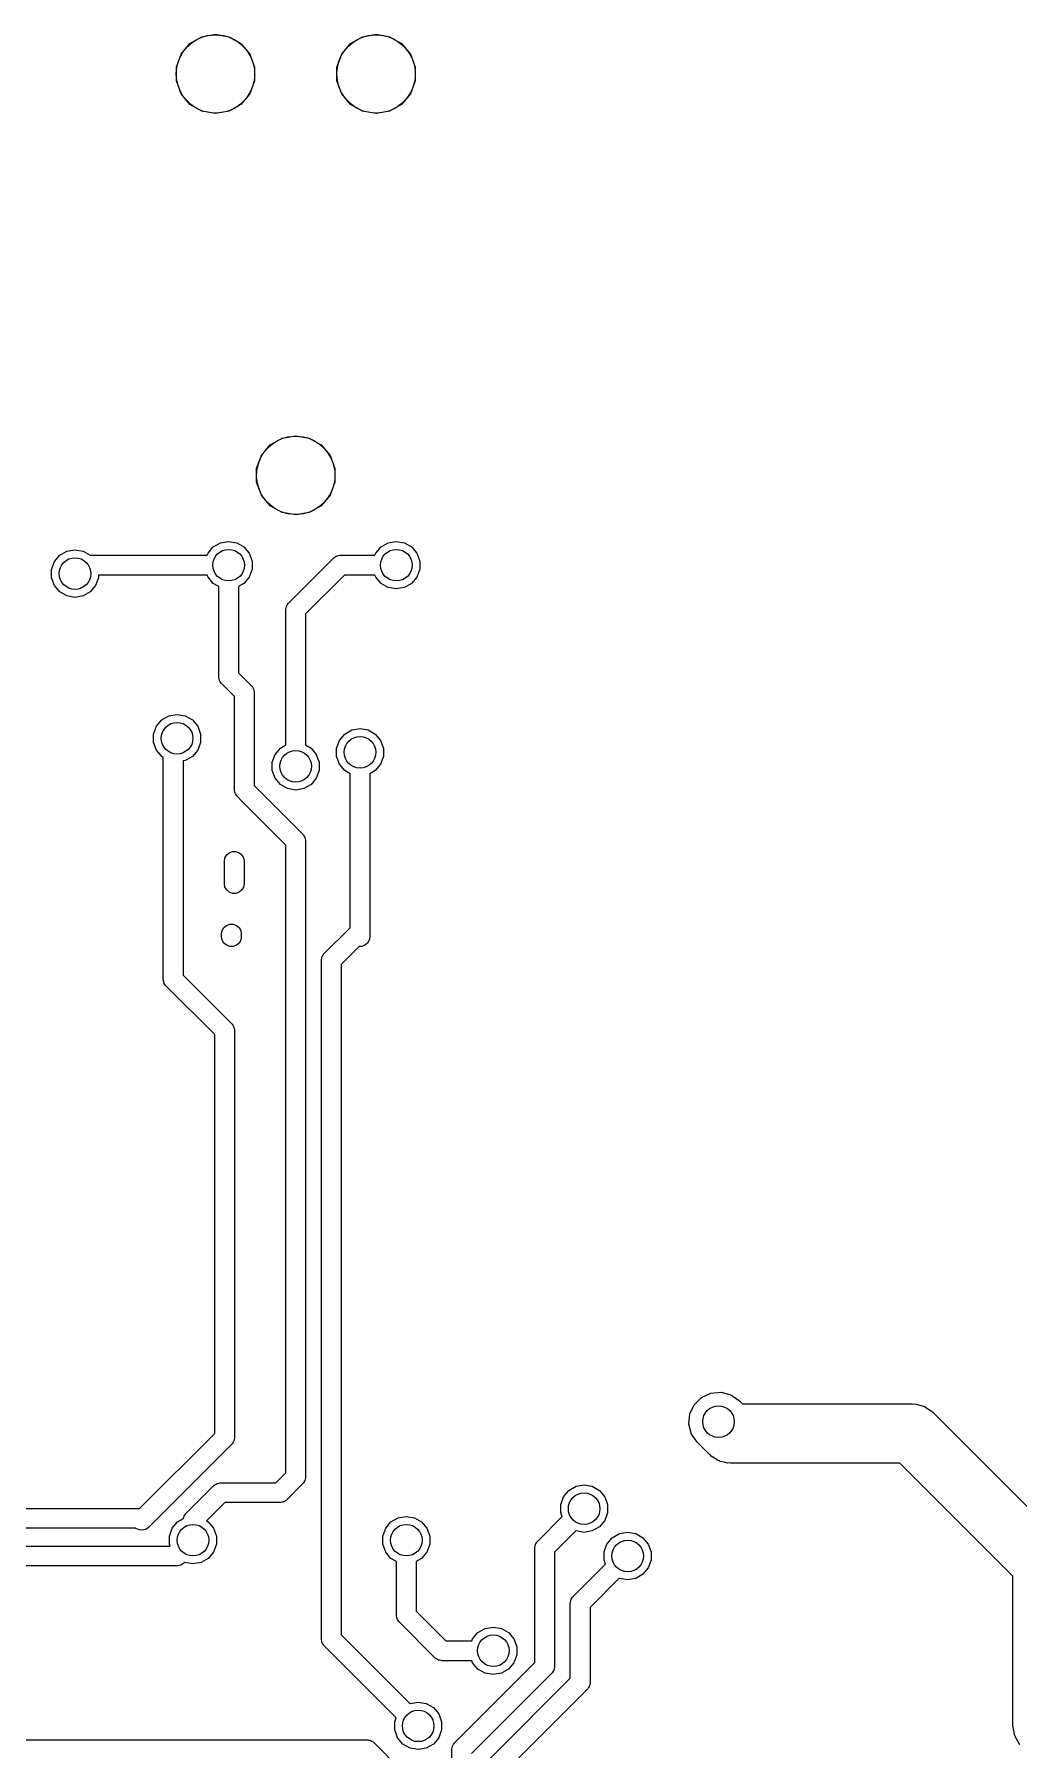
# Model space of a CAD drawing. Extents: x 132.7 to 187.3, y -127.3 to -72.7.
# Drawn here: x 156.64 to 169.1, y -98.8 to -77.09 of the extents above; entities that cross this region are included whole.
import ezdxf

# ---------------------------------------------------------------- set-up
doc = ezdxf.new("R2010")
doc.units = 0
doc.header["$MEASUREMENT"] = 0
doc.layers.add('BLACK', color=7, linetype='CONTINUOUS')

msp = doc.modelspace()

# ---------------------------------------------------------------- linework, layer by layer
at = {"layer": 'Black'}
for p, q in [((158.5, -77.3419), (158.612, -77.2084)), ((158.612, -77.2084), (158.763, -77.1212)), ((158.763, -77.1212), (158.935, -77.091)), ((158.935, -77.091), (159.106, -77.1212)), ((159.106, -77.1212), (159.257, -77.2084)), ((159.257, -77.2084), (159.369, -77.3419)), ((160.532, -77.3419), (160.644, -77.2084)), ((160.644, -77.2084), (160.795, -77.1212)), ((160.795, -77.1212), (160.967, -77.091)), ((160.967, -77.091), (161.138, -77.1212)), ((161.138, -77.1212), (161.289, -77.2084)), ((161.289, -77.2084), (161.401, -77.3419)), ((158.44, -77.5057), (158.5, -77.3419)), ((158.44, -77.68), (158.44, -77.5057)), ((159.369, -77.3419), (159.429, -77.5057)), ((159.429, -77.5057), (159.429, -77.68)), ((160.472, -77.5057), (160.532, -77.3419)), ((160.472, -77.68), (160.472, -77.5057)), ((161.401, -77.3419), (161.461, -77.5057)), ((161.461, -77.5057), (161.461, -77.68)), ((158.5, -77.8438), (158.44, -77.68)), ((159.429, -77.68), (159.369, -77.8438)), ((160.532, -77.8438), (160.472, -77.68)), ((161.461, -77.68), (161.401, -77.8438)), ((158.612, -77.9774), (158.5, -77.8438)), ((159.369, -77.8438), (159.257, -77.9774)), ((160.644, -77.9774), (160.532, -77.8438)), ((161.401, -77.8438), (161.289, -77.9774)), ((158.763, -78.0645), (158.612, -77.9774)), ((158.935, -78.0948), (158.763, -78.0645)), ((159.106, -78.0645), (158.935, -78.0948)), ((159.257, -77.9774), (159.106, -78.0645)), ((160.795, -78.0645), (160.644, -77.9774)), ((160.967, -78.0948), (160.795, -78.0645)), ((161.138, -78.0645), (160.967, -78.0948)), ((161.289, -77.9774), (161.138, -78.0645)), ((159.628, -82.2884), (159.779, -82.2012)), ((159.779, -82.2012), (159.951, -82.171)), ((159.951, -82.171), (160.122, -82.2012)), ((160.122, -82.2012), (160.273, -82.2884)), ((159.456, -82.5857), (159.516, -82.4219)), ((159.516, -82.4219), (159.628, -82.2884)), ((160.273, -82.2884), (160.385, -82.4219)), ((160.385, -82.4219), (160.445, -82.5857)), ((159.456, -82.76), (159.456, -82.5857)), ((160.445, -82.5857), (160.445, -82.76)), ((159.516, -82.9238), (159.456, -82.76)), ((159.628, -83.0574), (159.516, -82.9238)), ((160.385, -82.9238), (160.273, -83.0574)), ((160.445, -82.76), (160.385, -82.9238)), ((159.779, -83.1445), (159.628, -83.0574)), ((159.951, -83.1748), (159.779, -83.1445)), ((160.122, -83.1445), (159.951, -83.1748)), ((160.273, -83.0574), (160.122, -83.1445)), ((158.841, -83.6593), (158.908, -83.5791)), ((158.908, -83.5791), (158.999, -83.5268)), ((158.999, -83.5268), (159.102, -83.5087)), ((159.102, -83.5087), (159.205, -83.5268)), ((159.205, -83.5268), (159.296, -83.5791)), ((159.296, -83.5791), (159.363, -83.6593)), ((160.963, -83.6593), (161.03, -83.5791)), ((161.03, -83.5791), (161.12, -83.5268)), ((161.12, -83.5268), (161.223, -83.5087)), ((161.223, -83.5087), (161.326, -83.5268)), ((161.326, -83.5268), (161.417, -83.5791)), ((161.417, -83.5791), (161.484, -83.6593)), ((156.861, -83.8636), (156.897, -83.7653)), ((156.897, -83.7653), (156.964, -83.6852)), ((156.964, -83.6852), (157.054, -83.6329)), ((157.054, -83.6329), (157.157, -83.6148)), ((157.157, -83.6148), (157.26, -83.6329)), ((157.26, -83.6329), (157.35, -83.6848)), ((157.35, -83.6848), (158.832, -83.6848)), ((158.832, -83.6848), (158.841, -83.6593)), ((159.363, -83.6593), (159.399, -83.7575)), ((159.399, -83.7575), (159.399, -83.8621)), ((159.862, -84.2871), (160.428, -83.7214)), ((160.428, -83.7214), (160.432, -83.7183)), ((160.432, -83.7183), (160.436, -83.7141)), ((160.436, -83.7141), (160.45, -83.7059)), ((160.45, -83.7059), (160.463, -83.6965)), ((160.463, -83.6965), (160.469, -83.6951)), ((160.469, -83.6951), (160.473, -83.6924)), ((160.473, -83.6924), (160.49, -83.6895)), ((160.49, -83.6895), (160.505, -83.6853)), ((160.505, -83.6853), (160.511, -83.6858)), ((160.511, -83.6858), (160.516, -83.6848)), ((160.516, -83.6848), (160.953, -83.6848)), ((160.953, -83.6848), (160.963, -83.6593)), ((161.484, -83.6593), (161.52, -83.7575)), ((161.52, -83.7575), (161.52, -83.8621)), ((156.861, -83.9682), (156.861, -83.8636)), ((156.897, -84.0665), (156.861, -83.9682)), ((157.454, -83.9682), (157.418, -84.0665)), ((158.832, -83.9348), (157.454, -83.9348)), ((157.454, -83.9348), (157.454, -83.9682)), ((158.841, -83.9604), (158.832, -83.9348)), ((158.908, -84.0405), (158.841, -83.9604)), ((159.363, -83.9604), (159.296, -84.0405)), ((159.399, -83.8621), (159.363, -83.9604)), ((160.568, -83.9348), (160.076, -84.4273)), ((160.953, -83.9348), (160.568, -83.9348)), ((160.963, -83.9604), (160.953, -83.9348)), ((161.03, -84.0405), (160.963, -83.9604)), ((161.484, -83.9604), (161.417, -84.0405)), ((161.52, -83.8621), (161.484, -83.9604)), ((156.964, -84.1466), (156.897, -84.0665)), ((157.054, -84.1989), (156.964, -84.1466)), ((157.157, -84.217), (157.054, -84.1989)), ((157.26, -84.1989), (157.157, -84.217)), ((157.351, -84.1466), (157.26, -84.1989)), ((157.418, -84.0665), (157.351, -84.1466)), ((158.977, -84.0801), (158.908, -84.0405)), ((158.977, -85.224), (158.977, -84.0801)), ((159.296, -84.0405), (159.227, -84.0801)), ((159.227, -84.0801), (159.227, -85.1723)), ((161.12, -84.0928), (161.03, -84.0405)), ((161.223, -84.111), (161.12, -84.0928)), ((161.326, -84.0928), (161.223, -84.111)), ((161.417, -84.0405), (161.326, -84.0928)), ((159.826, -84.3646), (159.83, -84.3489)), ((159.826, -84.3701), (159.826, -84.3646)), ((159.826, -84.3755), (159.826, -84.3701)), ((159.826, -86.0851), (159.826, -84.3755)), ((159.83, -84.3489), (159.833, -84.3328)), ((159.833, -84.3328), (159.836, -84.328)), ((159.836, -84.328), (159.837, -84.3227)), ((159.837, -84.3227), (159.847, -84.3093)), ((159.847, -84.3093), (159.855, -84.2952)), ((159.855, -84.2952), (159.859, -84.2916)), ((159.859, -84.2916), (159.862, -84.2871)), ((160.076, -84.4273), (160.076, -86.0851)), ((158.978, -85.2295), (158.977, -85.224)), ((158.977, -85.2349), (158.978, -85.2295)), ((158.982, -85.2507), (158.977, -85.2349)), ((158.985, -85.2668), (158.982, -85.2507)), ((158.987, -85.2716), (158.985, -85.2668)), ((158.989, -85.2769), (158.987, -85.2716)), ((158.998, -85.2903), (158.989, -85.2769)), ((159.006, -85.3044), (158.998, -85.2903)), ((159.01, -85.3079), (159.006, -85.3044)), ((159.014, -85.3124), (159.01, -85.3079)), ((159.175, -85.4738), (159.014, -85.3124)), ((159.227, -85.1723), (159.388, -85.3337)), ((159.175, -86.65), (159.175, -85.4738)), ((159.388, -85.3337), (159.392, -85.3382)), ((159.392, -85.3382), (159.396, -85.3417)), ((159.396, -85.3417), (159.404, -85.3559)), ((159.404, -85.3559), (159.413, -85.3692)), ((159.413, -85.3692), (159.415, -85.3745)), ((159.415, -85.3745), (159.417, -85.3793)), ((159.417, -85.3793), (159.42, -85.3954)), ((159.42, -85.3954), (159.425, -85.4112)), ((159.425, -85.4112), (159.424, -85.4166)), ((159.424, -85.4166), (159.425, -85.4221)), ((159.425, -85.4221), (159.425, -86.5982)), ((158.256, -85.7693), (158.347, -85.717)), ((158.347, -85.717), (158.45, -85.6989)), ((158.45, -85.6989), (158.553, -85.717)), ((158.553, -85.717), (158.644, -85.7693)), ((158.153, -85.9477), (158.189, -85.8494)), ((158.153, -86.0523), (158.153, -85.9477)), ((158.189, -85.8494), (158.256, -85.7693)), ((158.644, -85.7693), (158.711, -85.8494)), ((158.711, -85.8494), (158.747, -85.9477)), ((158.747, -85.9477), (158.747, -86.0523)), ((160.503, -86.0281), (160.57, -85.948)), ((160.57, -85.948), (160.661, -85.8957)), ((160.661, -85.8957), (160.764, -85.8775)), ((160.764, -85.8775), (160.867, -85.8957)), ((160.867, -85.8957), (160.957, -85.948)), ((160.957, -85.948), (161.024, -86.0281)), ((158.189, -86.1506), (158.153, -86.0523)), ((158.256, -86.2307), (158.189, -86.1506)), ((158.711, -86.1506), (158.644, -86.2307)), ((158.747, -86.0523), (158.711, -86.1506)), ((159.69, -86.2048), (159.757, -86.1247)), ((159.757, -86.1247), (159.826, -86.0851)), ((160.076, -86.0851), (160.144, -86.1247)), ((160.144, -86.1247), (160.211, -86.2048)), ((160.467, -86.1264), (160.503, -86.0281)), ((160.467, -86.2309), (160.467, -86.1264)), ((161.024, -86.0281), (161.06, -86.1264)), ((161.06, -86.1264), (161.06, -86.2309)), ((158.275, -86.2414), (158.256, -86.2307)), ((158.275, -89.05), (158.275, -86.2414)), ((158.553, -86.283), (158.525, -86.2879)), ((158.525, -86.2879), (158.525, -88.9982)), ((158.644, -86.2307), (158.553, -86.283)), ((159.654, -86.3031), (159.69, -86.2048)), ((159.654, -86.4077), (159.654, -86.3031)), ((159.69, -86.506), (159.654, -86.4077)), ((160.211, -86.2048), (160.247, -86.3031)), ((160.247, -86.4077), (160.211, -86.506)), ((160.247, -86.3031), (160.247, -86.4077)), ((160.503, -86.3292), (160.467, -86.2309)), ((160.57, -86.4093), (160.503, -86.3292)), ((161.024, -86.3292), (160.957, -86.4093)), ((161.06, -86.2309), (161.024, -86.3292)), ((159.425, -86.5982), (159.438, -86.6116)), ((159.438, -86.6116), (159.438, -86.6116)), ((159.438, -86.6116), (159.588, -86.7616)), ((159.757, -86.5861), (159.69, -86.506)), ((159.848, -86.6384), (159.757, -86.5861)), ((160.144, -86.5861), (160.054, -86.6384)), ((160.211, -86.506), (160.144, -86.5861)), ((160.639, -86.4489), (160.57, -86.4093)), ((160.639, -88.0171), (160.639, -86.4489)), ((160.957, -86.4093), (160.889, -86.4489)), ((160.889, -86.4489), (160.889, -88.0171)), ((159.176, -86.6554), (159.175, -86.65)), ((159.175, -86.6609), (159.176, -86.6554)), ((159.18, -86.6767), (159.175, -86.6609)), ((159.183, -86.6928), (159.18, -86.6767)), ((159.185, -86.6975), (159.183, -86.6928)), ((159.187, -86.7028), (159.185, -86.6975)), ((159.196, -86.7162), (159.187, -86.7028)), ((159.204, -86.7303), (159.196, -86.7162)), ((159.208, -86.7339), (159.204, -86.7303)), ((159.212, -86.7384), (159.208, -86.7339)), ((159.262, -86.7884), (159.212, -86.7384)), ((159.412, -86.9384), (159.262, -86.7884)), ((159.262, -86.7884), (159.262, -86.7884)), ((159.588, -86.7616), (160.038, -87.2116)), ((159.951, -86.6566), (159.848, -86.6384)), ((160.054, -86.6384), (159.951, -86.6566)), ((159.825, -87.3518), (159.412, -86.9384)), ((160.038, -87.2116), (160.042, -87.2161)), ((160.042, -87.2161), (160.046, -87.2197)), ((160.046, -87.2197), (160.054, -87.2338)), ((160.054, -87.2338), (160.063, -87.2472)), ((160.063, -87.2472), (160.065, -87.2525)), ((160.065, -87.2525), (160.067, -87.2572)), ((160.067, -87.2572), (160.07, -87.2733)), ((160.07, -87.2733), (160.075, -87.2891)), ((159.055, -87.5147), (159.077, -87.4772)), ((159.077, -87.4772), (159.11, -87.4492)), ((159.11, -87.4492), (159.151, -87.4344)), ((159.151, -87.4344), (159.194, -87.4344)), ((159.194, -87.4344), (159.235, -87.4492)), ((159.235, -87.4492), (159.268, -87.4772)), ((159.268, -87.4772), (159.29, -87.5147)), ((159.825, -90.15), (159.825, -87.3518)), ((160.075, -87.2891), (160.074, -87.2946)), ((160.074, -87.2946), (160.075, -87.3)), ((160.075, -87.3), (160.075, -90.15)), ((159.048, -87.5575), (159.055, -87.5147)), ((159.048, -87.8403), (159.048, -87.5575)), ((159.29, -87.5147), (159.298, -87.5575)), ((159.298, -87.5575), (159.298, -87.8403)), ((159.055, -87.8831), (159.048, -87.8403)), ((159.077, -87.9207), (159.055, -87.8831)), ((159.11, -87.9486), (159.077, -87.9207)), ((159.268, -87.9207), (159.235, -87.9486)), ((159.29, -87.8831), (159.268, -87.9207)), ((159.298, -87.8403), (159.29, -87.8831)), ((159.151, -87.9634), (159.11, -87.9486)), ((159.194, -87.9634), (159.151, -87.9634)), ((159.235, -87.9486), (159.194, -87.9634)), ((160.639, -88.3982), (160.639, -88.0171)), ((160.889, -88.0171), (160.889, -88.45)), ((159.075, -88.3685), (159.116, -88.3536)), ((159.116, -88.3536), (159.159, -88.3536)), ((159.159, -88.3536), (159.2, -88.3685)), ((159.012, -88.4767), (159.02, -88.434)), ((159.012, -88.5121), (159.012, -88.4767)), ((159.02, -88.5548), (159.012, -88.5121)), ((159.02, -88.434), (159.042, -88.3964)), ((159.042, -88.5924), (159.02, -88.5548)), ((159.042, -88.3964), (159.075, -88.3685)), ((159.2, -88.3685), (159.233, -88.3964)), ((159.233, -88.3964), (159.255, -88.434)), ((159.255, -88.5548), (159.233, -88.5924)), ((159.255, -88.434), (159.262, -88.4767)), ((159.262, -88.5121), (159.255, -88.5548)), ((159.262, -88.4767), (159.262, -88.5121)), ((160.312, -88.7253), (160.639, -88.3982)), ((160.881, -88.5548), (160.859, -88.5924)), ((160.889, -88.5121), (160.881, -88.5548)), ((160.889, -88.45), (160.889, -88.5121)), ((159.075, -88.6203), (159.042, -88.5924)), ((159.116, -88.6352), (159.075, -88.6203)), ((159.159, -88.6352), (159.116, -88.6352)), ((159.2, -88.6203), (159.159, -88.6352)), ((159.233, -88.5924), (159.2, -88.6203)), ((160.275, -88.8028), (160.28, -88.787)), ((160.28, -88.787), (160.283, -88.7709)), ((160.283, -88.7709), (160.285, -88.7662)), ((160.285, -88.7662), (160.287, -88.7609)), ((160.287, -88.7609), (160.296, -88.7475)), ((160.296, -88.7475), (160.304, -88.7333)), ((160.304, -88.7333), (160.308, -88.7298)), ((160.308, -88.7298), (160.312, -88.7253)), ((160.755, -88.6352), (160.525, -88.8655)), ((160.785, -88.6352), (160.755, -88.6352)), ((160.826, -88.6203), (160.785, -88.6352)), ((160.859, -88.5924), (160.826, -88.6203)), ((158.525, -88.9982), (159.138, -89.6116)), ((160.276, -88.8083), (160.275, -88.8028)), ((160.275, -88.8137), (160.276, -88.8083)), ((160.275, -94.85), (160.275, -88.8137)), ((160.525, -88.8655), (160.525, -94.85)), ((158.276, -89.0554), (158.275, -89.05)), ((158.275, -89.0609), (158.276, -89.0554)), ((158.28, -89.0767), (158.275, -89.0609)), ((158.283, -89.0928), (158.28, -89.0767)), ((158.285, -89.0975), (158.283, -89.0928)), ((158.287, -89.1028), (158.285, -89.0975)), ((158.296, -89.1162), (158.287, -89.1028)), ((158.304, -89.1303), (158.296, -89.1162)), ((158.308, -89.1339), (158.304, -89.1303)), ((158.312, -89.1384), (158.308, -89.1339)), ((158.925, -89.7518), (158.312, -89.1384)), ((159.138, -89.6116), (159.142, -89.6161)), ((159.142, -89.6161), (159.146, -89.6197)), ((159.146, -89.6197), (159.154, -89.6338)), ((159.154, -89.6338), (159.163, -89.6472)), ((159.163, -89.6472), (159.165, -89.6525)), ((159.165, -89.6525), (159.167, -89.6572)), ((159.167, -89.6572), (159.17, -89.6733)), ((158.925, -94.7982), (158.925, -89.7518)), ((159.17, -89.6733), (159.175, -89.6891)), ((159.175, -89.6891), (159.174, -89.6946)), ((159.174, -89.6946), (159.175, -89.7)), ((159.175, -89.7), (159.175, -94.85)), ((159.825, -94.85), (159.825, -90.15)), ((160.075, -90.15), (160.075, -94.85)), ((164.938, -94.5529), (164.993, -94.4349)), ((164.993, -94.4349), (165.085, -94.3428)), ((165.085, -94.3428), (165.203, -94.2878)), ((165.203, -94.2878), (165.333, -94.2764)), ((165.333, -94.2764), (165.458, -94.3101)), ((165.458, -94.3101), (165.565, -94.3848)), ((165.565, -94.3848), (165.605, -94.425)), ((165.605, -94.425), (167.75, -94.425)), ((167.75, -94.425), (167.766, -94.4279)), ((167.766, -94.4279), (167.783, -94.4264)), ((167.783, -94.4264), (167.83, -94.4391)), ((167.83, -94.4391), (167.878, -94.4476)), ((164.926, -94.6827), (164.938, -94.5529)), ((167.878, -94.4476), (167.893, -94.4559)), ((167.893, -94.4559), (167.908, -94.4601)), ((167.908, -94.4601), (167.949, -94.4882)), ((167.949, -94.4882), (167.991, -94.5127)), ((167.991, -94.5127), (168.002, -94.5254)), ((168.002, -94.5254), (168.015, -94.5348)), ((168.015, -94.5348), (169.665, -96.1848)), ((157.973, -95.75), (158.925, -94.7982)), ((159.175, -94.8609), (159.17, -94.8767)), ((159.175, -94.85), (159.174, -94.8554)), ((159.174, -94.8554), (159.175, -94.8609)), ((159.825, -95.2982), (159.825, -94.85)), ((160.075, -94.85), (160.075, -95.35)), ((160.275, -97.4), (160.275, -94.85)), ((160.525, -94.85), (160.525, -97.3482)), ((164.96, -94.8085), (164.926, -94.6827)), ((165.035, -94.9152), (164.96, -94.8085)), ((159.138, -94.9384), (158.113, -95.9634)), ((159.142, -94.9339), (159.138, -94.9384)), ((159.146, -94.9303), (159.142, -94.9339)), ((159.154, -94.9162), (159.146, -94.9303)), ((159.163, -94.9028), (159.154, -94.9162)), ((159.165, -94.8975), (159.163, -94.9028)), ((159.167, -94.8928), (159.165, -94.8975)), ((159.17, -94.8767), (159.167, -94.8928)), ((165.185, -95.0652), (165.035, -94.9152)), ((165.198, -95.0746), (165.185, -95.0652)), ((165.209, -95.0873), (165.198, -95.0746)), ((165.251, -95.1118), (165.209, -95.0873)), ((159.698, -95.425), (159.825, -95.2982)), ((165.292, -95.1399), (165.251, -95.1118)), ((165.307, -95.1441), (165.292, -95.1399)), ((165.322, -95.1524), (165.307, -95.1441)), ((165.37, -95.1609), (165.322, -95.1524)), ((165.417, -95.1736), (165.37, -95.1609)), ((165.434, -95.1721), (165.417, -95.1736)), ((165.45, -95.175), (165.434, -95.1721)), ((167.595, -95.175), (165.45, -95.175)), ((169.025, -96.6053), (167.595, -95.175)), ((158.562, -95.8116), (158.912, -95.4616)), ((158.912, -95.4616), (158.916, -95.4585)), ((158.916, -95.4585), (158.92, -95.4542)), ((158.92, -95.4542), (158.934, -95.4461)), ((158.934, -95.4461), (158.947, -95.4367)), ((158.947, -95.4367), (158.952, -95.4353)), ((158.952, -95.4353), (158.957, -95.4325)), ((158.957, -95.4325), (158.973, -95.4297)), ((158.973, -95.4297), (158.989, -95.4255)), ((158.989, -95.4255), (158.995, -95.426)), ((158.995, -95.426), (159, -95.425)), ((159, -95.425), (159.698, -95.425)), ((160.038, -95.4384), (159.838, -95.6384)), ((160.042, -95.4339), (160.038, -95.4384)), ((160.046, -95.4303), (160.042, -95.4339)), ((160.054, -95.4162), (160.046, -95.4303)), ((160.063, -95.4028), (160.054, -95.4162)), ((160.065, -95.3975), (160.063, -95.4028)), ((160.067, -95.3928), (160.065, -95.3975)), ((160.07, -95.3767), (160.067, -95.3928)), ((160.075, -95.3609), (160.07, -95.3767)), ((160.075, -95.35), (160.074, -95.3554)), ((160.074, -95.3554), (160.075, -95.3609)), ((163.339, -95.5994), (163.406, -95.5193)), ((163.406, -95.5193), (163.497, -95.467)), ((163.497, -95.467), (163.6, -95.4489)), ((163.6, -95.4489), (163.703, -95.467)), ((163.703, -95.467), (163.794, -95.5193)), ((163.794, -95.5193), (163.861, -95.5994)), ((159.052, -95.675), (158.821, -95.9061)), ((159.75, -95.675), (159.052, -95.675)), ((159.755, -95.674), (159.75, -95.675)), ((159.761, -95.6745), (159.755, -95.674)), ((159.777, -95.6703), (159.761, -95.6745)), ((159.793, -95.6675), (159.777, -95.6703)), ((159.798, -95.6647), (159.793, -95.6675)), ((159.803, -95.6633), (159.798, -95.6647)), ((159.816, -95.6539), (159.803, -95.6633)), ((159.83, -95.6458), (159.816, -95.6539)), ((159.834, -95.6415), (159.83, -95.6458)), ((159.838, -95.6384), (159.834, -95.6415)), ((163.303, -95.6977), (163.339, -95.5994)), ((163.303, -95.8023), (163.303, -95.6977)), ((163.861, -95.5994), (163.897, -95.6977)), ((163.897, -95.6977), (163.897, -95.8023)), ((156.075, -95.75), (157.973, -95.75)), ((158.389, -95.9994), (158.456, -95.9193)), ((158.456, -95.9193), (158.529, -95.8777)), ((158.529, -95.8777), (158.53, -95.8733)), ((158.53, -95.8733), (158.533, -95.8572)), ((158.533, -95.8572), (158.535, -95.8525)), ((158.535, -95.8525), (158.537, -95.8472)), ((158.537, -95.8472), (158.546, -95.8338)), ((158.546, -95.8338), (158.554, -95.8197)), ((158.554, -95.8197), (158.558, -95.8161)), ((158.558, -95.8161), (158.562, -95.8116)), ((158.821, -95.9061), (158.844, -95.9193)), ((158.844, -95.9193), (158.911, -95.9994)), ((161.089, -95.9994), (161.156, -95.9193)), ((161.156, -95.9193), (161.247, -95.867)), ((161.247, -95.867), (161.35, -95.8489)), ((161.35, -95.8489), (161.453, -95.867)), ((161.453, -95.867), (161.544, -95.9193)), ((161.544, -95.9193), (161.611, -95.9994)), ((163.012, -96.1616), (163.321, -95.8518)), ((163.321, -95.8518), (163.303, -95.8023)), ((163.861, -95.9006), (163.794, -95.9807)), ((163.897, -95.8023), (163.861, -95.9006)), ((157.926, -96), (156.127, -96)), ((157.928, -96.0024), (157.926, -96)), ((157.968, -96.0207), (157.928, -96.0024)), ((158.011, -96.0245), (157.968, -96.0207)), ((158.053, -96.0133), (158.011, -96.0245)), ((158.088, -95.9884), (158.053, -96.0133)), ((158.113, -95.9634), (158.088, -95.9884)), ((158.113, -95.9634), (158.113, -95.9634)), ((158.353, -96.0977), (158.389, -95.9994)), ((158.353, -96.2023), (158.353, -96.0977)), ((158.911, -95.9994), (158.947, -96.0977)), ((158.947, -96.0977), (158.947, -96.2023)), ((161.053, -96.0977), (161.089, -95.9994)), ((161.053, -96.2023), (161.053, -96.0977)), ((161.611, -95.9994), (161.647, -96.0977)), ((161.647, -96.0977), (161.647, -96.2023)), ((162.996, -96.1838), (163.004, -96.1697)), ((163.004, -96.1697), (163.008, -96.1661)), ((163.008, -96.1661), (163.012, -96.1616)), ((163.495, -96.0318), (163.225, -96.3018)), ((163.497, -96.033), (163.495, -96.0318)), ((163.6, -96.0511), (163.497, -96.033)), ((163.703, -96.033), (163.6, -96.0511)), ((163.794, -95.9807), (163.703, -96.033)), ((163.889, -96.1994), (163.956, -96.1193)), ((163.956, -96.1193), (164.047, -96.067)), ((164.047, -96.067), (164.15, -96.0489)), ((164.15, -96.0489), (164.253, -96.067)), ((164.253, -96.067), (164.344, -96.1193)), ((164.344, -96.1193), (164.411, -96.1994)), ((156.25, -96.225), (158.362, -96.225)), ((158.362, -96.225), (158.353, -96.2023)), ((158.844, -96.3807), (158.753, -96.433)), ((158.911, -96.3006), (158.844, -96.3807)), ((158.947, -96.2023), (158.911, -96.3006)), ((161.089, -96.3006), (161.053, -96.2023)), ((161.156, -96.3807), (161.089, -96.3006)), ((161.225, -96.4203), (161.156, -96.3807)), ((161.544, -96.3807), (161.475, -96.4203)), ((161.611, -96.3006), (161.544, -96.3807)), ((161.647, -96.2023), (161.611, -96.3006)), ((162.975, -96.2391), (162.98, -96.2233)), ((162.976, -96.2446), (162.975, -96.2391)), ((162.975, -96.25), (162.976, -96.2446)), ((162.975, -97.6982), (162.975, -96.25)), ((162.98, -96.2233), (162.983, -96.2072)), ((162.983, -96.2072), (162.985, -96.2025)), ((162.985, -96.2025), (162.987, -96.1972)), ((162.987, -96.1972), (162.996, -96.1838)), ((163.225, -96.3018), (163.225, -97.75)), ((163.853, -96.2977), (163.889, -96.1994)), ((163.853, -96.4023), (163.853, -96.2977)), ((164.411, -96.1994), (164.447, -96.2977)), ((164.447, -96.2977), (164.447, -96.4023)), ((158.45, -96.475), (156.302, -96.475)), ((158.455, -96.474), (158.45, -96.475)), ((158.461, -96.4745), (158.455, -96.474)), ((158.477, -96.4703), (158.461, -96.4745)), ((158.493, -96.4675), (158.477, -96.4703)), ((158.498, -96.4647), (158.493, -96.4675)), ((158.503, -96.4633), (158.498, -96.4647)), ((158.516, -96.4539), (158.503, -96.4633)), ((158.53, -96.4458), (158.516, -96.4539)), ((158.534, -96.4415), (158.53, -96.4458)), ((158.538, -96.4384), (158.534, -96.4415)), ((158.545, -96.4318), (158.538, -96.4384)), ((158.547, -96.433), (158.545, -96.4318)), ((158.65, -96.4511), (158.547, -96.433)), ((158.753, -96.433), (158.65, -96.4511)), ((161.225, -97.1), (161.225, -96.4203)), ((161.475, -96.4203), (161.475, -97.0482)), ((163.462, -96.8616), (163.871, -96.4518)), ((163.871, -96.4518), (163.853, -96.4023)), ((164.344, -96.5807), (164.253, -96.633)), ((164.411, -96.5006), (164.344, -96.5807)), ((164.447, -96.4023), (164.411, -96.5006)), ((169.025, -98.5), (169.025, -96.6053)), ((164.045, -96.6318), (163.675, -97.0018)), ((164.047, -96.633), (164.045, -96.6318)), ((164.15, -96.6511), (164.047, -96.633)), ((164.253, -96.633), (164.15, -96.6511)), ((163.425, -96.9391), (163.43, -96.9233)), ((163.426, -96.9446), (163.425, -96.9391)), ((163.425, -96.95), (163.426, -96.9446)), ((163.425, -97.8982), (163.425, -96.95)), ((163.43, -96.9233), (163.433, -96.9072)), ((163.433, -96.9072), (163.435, -96.9025)), ((163.435, -96.9025), (163.437, -96.8972)), ((163.437, -96.8972), (163.446, -96.8838)), ((163.446, -96.8838), (163.454, -96.8697)), ((163.454, -96.8697), (163.458, -96.8661)), ((163.458, -96.8661), (163.462, -96.8616)), ((163.675, -97.0018), (163.675, -97.95)), ((161.226, -97.1054), (161.225, -97.1)), ((161.225, -97.1109), (161.226, -97.1054)), ((161.23, -97.1267), (161.225, -97.1109)), ((161.233, -97.1428), (161.23, -97.1267)), ((161.235, -97.1475), (161.233, -97.1428)), ((161.237, -97.1528), (161.235, -97.1475)), ((161.246, -97.1662), (161.237, -97.1528)), ((161.254, -97.1803), (161.246, -97.1662)), ((161.258, -97.1839), (161.254, -97.1803)), ((161.262, -97.1884), (161.258, -97.1839)), ((161.712, -97.6384), (161.262, -97.1884)), ((161.475, -97.0482), (161.852, -97.425)), ((162.347, -97.267), (162.45, -97.2489)), ((162.45, -97.2489), (162.553, -97.267)), ((160.276, -97.4054), (160.275, -97.4)), ((160.275, -97.4109), (160.276, -97.4054)), ((160.28, -97.4267), (160.275, -97.4109)), ((160.283, -97.4428), (160.28, -97.4267)), ((160.285, -97.4475), (160.283, -97.4428)), ((160.287, -97.4528), (160.285, -97.4475)), ((160.296, -97.4662), (160.287, -97.4528)), ((160.304, -97.4803), (160.296, -97.4662)), ((160.308, -97.4839), (160.304, -97.4803)), ((160.525, -97.3482), (160.688, -97.5116)), ((161.852, -97.425), (162.18, -97.425)), ((162.18, -97.425), (162.189, -97.3994)), ((162.189, -97.3994), (162.256, -97.3193)), ((162.256, -97.3193), (162.347, -97.267)), ((162.553, -97.267), (162.644, -97.3193)), ((162.644, -97.3193), (162.711, -97.3994)), ((162.711, -97.3994), (162.747, -97.4977)), ((160.312, -97.4884), (160.308, -97.4839)), ((160.512, -97.6884), (160.312, -97.4884)), ((161.221, -98.3982), (160.512, -97.6884)), ((160.512, -97.6884), (160.512, -97.6884)), ((160.688, -97.5116), (160.688, -97.5116)), ((160.688, -97.5116), (161.395, -98.2182)), ((161.716, -97.6415), (161.712, -97.6384)), ((161.72, -97.6458), (161.716, -97.6415)), ((161.734, -97.6539), (161.72, -97.6458)), ((161.747, -97.6633), (161.734, -97.6539)), ((161.752, -97.6647), (161.747, -97.6633)), ((161.757, -97.6675), (161.752, -97.6647)), ((161.773, -97.6703), (161.757, -97.6675)), ((161.789, -97.6745), (161.773, -97.6703)), ((161.795, -97.674), (161.789, -97.6745)), ((161.8, -97.675), (161.795, -97.674)), ((162.18, -97.675), (161.8, -97.675)), ((162.189, -97.7006), (162.18, -97.675)), ((162.747, -97.6023), (162.711, -97.7006)), ((162.747, -97.4977), (162.747, -97.6023)), ((161.962, -98.7116), (162.975, -97.6982)), ((163.188, -97.8384), (162.175, -98.8518)), ((162.256, -97.7807), (162.189, -97.7006)), ((162.347, -97.833), (162.256, -97.7807)), ((162.45, -97.8511), (162.347, -97.833)), ((162.412, -98.9116), (163.425, -97.8982)), ((162.553, -97.833), (162.45, -97.8511)), ((162.644, -97.7807), (162.553, -97.833)), ((162.711, -97.7006), (162.644, -97.7807)), ((163.192, -97.8339), (163.188, -97.8384)), ((163.196, -97.8303), (163.192, -97.8339)), ((163.204, -97.8162), (163.196, -97.8303)), ((163.213, -97.8028), (163.204, -97.8162)), ((163.215, -97.7975), (163.213, -97.8028)), ((163.217, -97.7928), (163.215, -97.7975)), ((163.22, -97.7767), (163.217, -97.7928)), ((163.225, -97.7609), (163.22, -97.7767)), ((163.225, -97.75), (163.224, -97.7554)), ((163.224, -97.7554), (163.225, -97.7609)), ((163.638, -98.0384), (162.625, -99.0518)), ((163.642, -98.0339), (163.638, -98.0384)), ((163.646, -98.0303), (163.642, -98.0339)), ((163.654, -98.0162), (163.646, -98.0303)), ((163.663, -98.0028), (163.654, -98.0162)), ((163.665, -97.9975), (163.663, -98.0028)), ((163.667, -97.9928), (163.665, -97.9975)), ((163.67, -97.9767), (163.667, -97.9928)), ((163.675, -97.9609), (163.67, -97.9767)), ((163.675, -97.95), (163.674, -97.9554)), ((163.674, -97.9554), (163.675, -97.9609)), ((161.395, -98.2182), (161.397, -98.217)), ((161.397, -98.217), (161.5, -98.1989)), ((161.5, -98.1989), (161.603, -98.217)), ((161.603, -98.217), (161.694, -98.2693)), ((161.694, -98.2693), (161.761, -98.3494)), ((161.761, -98.3494), (161.797, -98.4477)), ((161.203, -98.4477), (161.221, -98.3982)), ((161.203, -98.5523), (161.203, -98.4477)), ((161.239, -98.6506), (161.203, -98.5523)), ((161.797, -98.5523), (161.761, -98.6506)), ((161.797, -98.4477), (161.797, -98.5523)), ((169.048, -98.6283), (169.025, -98.5)), ((151.702, -98.675), (160.85, -98.675)), ((160.85, -98.675), (160.855, -98.676)), ((160.855, -98.676), (160.861, -98.6755)), ((160.861, -98.6755), (160.877, -98.6797)), ((160.877, -98.6797), (160.893, -98.6825)), ((160.893, -98.6825), (160.898, -98.6853)), ((160.898, -98.6853), (160.903, -98.6867)), ((160.903, -98.6867), (160.916, -98.6961)), ((160.916, -98.6961), (160.93, -98.7042)), ((160.93, -98.7042), (160.934, -98.7085)), ((160.934, -98.7085), (160.938, -98.7116)), ((160.938, -98.7116), (161.295, -99.0682)), ((161.306, -98.7307), (161.239, -98.6506)), ((161.397, -98.783), (161.306, -98.7307)), ((161.5, -98.8011), (161.397, -98.783)), ((161.603, -98.783), (161.5, -98.8011)), ((161.694, -98.7307), (161.603, -98.783)), ((161.761, -98.6506), (161.694, -98.7307)), ((161.925, -98.7891), (161.93, -98.7733)), ((161.93, -98.7733), (161.933, -98.7572)), ((161.933, -98.7572), (161.935, -98.7525)), ((161.935, -98.7525), (161.937, -98.7472)), ((161.937, -98.7472), (161.946, -98.7338)), ((161.946, -98.7338), (161.954, -98.7197)), ((161.954, -98.7197), (161.958, -98.7161)), ((161.958, -98.7161), (161.962, -98.7116)), ((169.113, -98.741), (169.048, -98.6283)), ((161.926, -98.7946), (161.925, -98.7891)), ((161.925, -98.8), (161.926, -98.7946)), ((161.925, -100.348), (161.925, -98.8))]:
    msp.add_line(p, q, dxfattribs=at)
for centre, radius in [((158.935, -77.5929), 0.4955), ((160.967, -77.5929), 0.4955), ((159.951, -82.6729), 0.4955), ((157.157, -83.9159), 0.2), ((159.102, -83.8098), 0.2), ((161.223, -83.8098), 0.2), ((158.45, -86), 0.2), ((159.951, -86.3554), 0.2), ((160.764, -86.1786), 0.2), ((165.3, -94.65), 0.2), ((163.6, -95.75), 0.2), ((158.65, -96.15), 0.2), ((161.35, -96.15), 0.2), ((164.15, -96.35), 0.2), ((162.45, -97.55), 0.2), ((161.5, -98.5), 0.2)]:
    msp.add_circle(centre, radius, dxfattribs=at)

doc.saveas('drawing.dxf')
